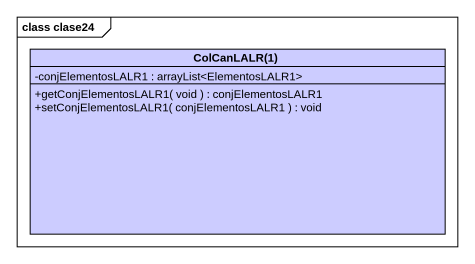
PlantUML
@startuml
mainframe class clase24
hide circle
hide empty members
skinparam classAttributeIconSize 0
class "ColCanLALR(1)" as ColCanLALR_1 #CCCCFF {
  -conjElementosLALR1 : arrayList<ElementosLALR1>
  +getConjElementosLALR1( void ) : conjElementosLALR1
  +setConjElementosLALR1( conjElementosLALR1 ) : void
}
@enduml
